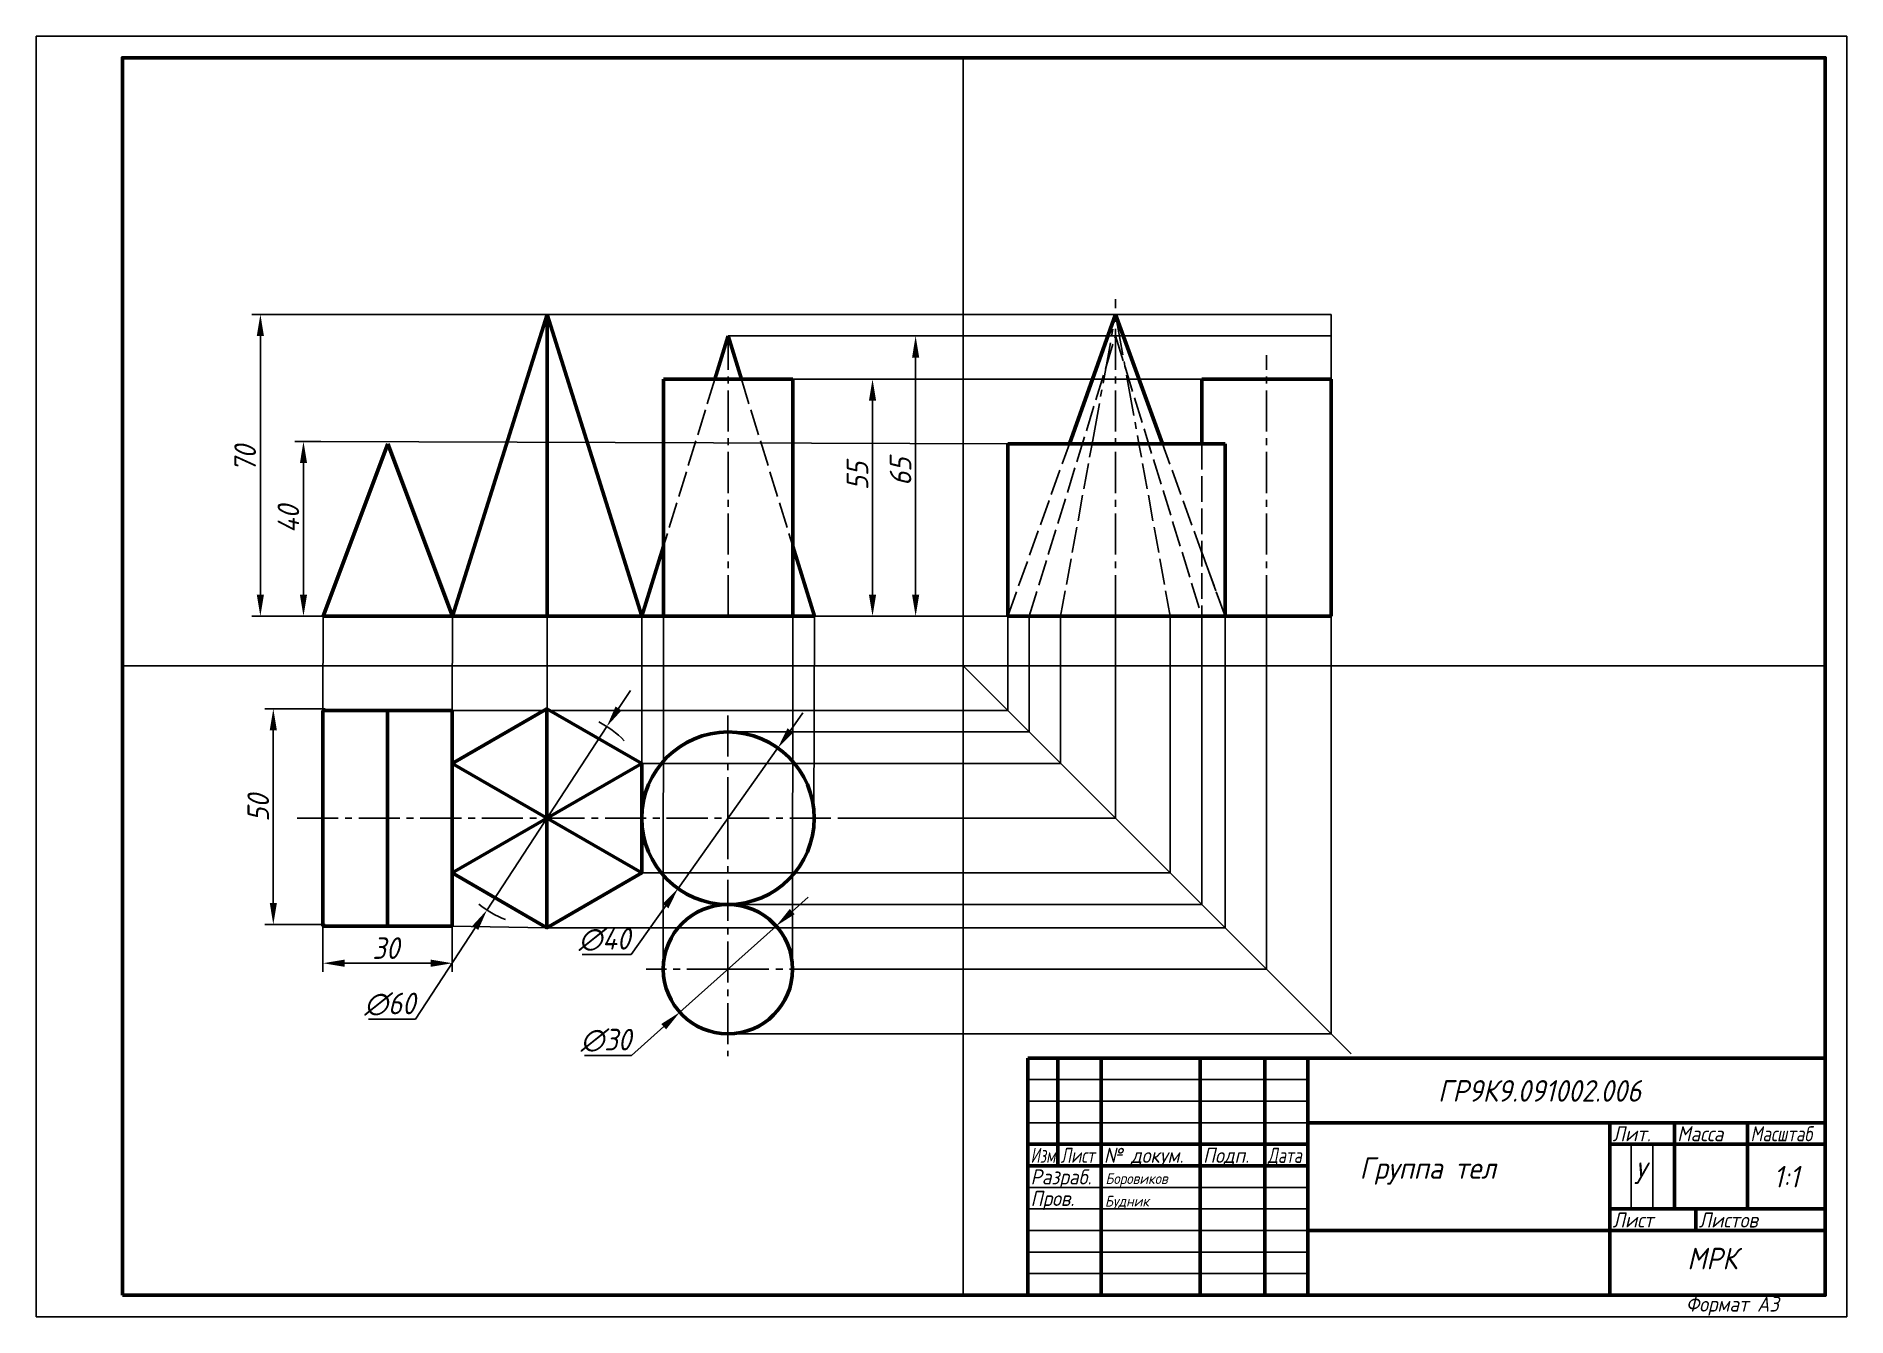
# Model space of a CAD drawing. Header units: millimetres. Extents: x 0 to 420, y 0 to 297.
import ezdxf

# ---------------------------------------------------------------- set-up
doc = ezdxf.new("R2010")
doc.units = ezdxf.units.MM
doc.header["$LTSCALE"] = 0.5
doc.linetypes.add('ACAD_ISO02W100', pattern=[15, 12, -3])
doc.linetypes.add('осевая2', pattern=[28.575, 19.05, -3.175, 3.175, -3.175])
doc.layers.get('Defpoints').update_dxf_attribs({"color": 5})
doc.styles.get("Standard").update_dxf_attribs({"font": 'isocpeui.ttf', "width": 0.9})
doc.dimstyles.new('Standart', dxfattribs={"dimtxt": 5, "dimasz": 5, "dimexe": 2, "dimexo": 0, "dimgap": 1, "dimtad": 1, "dimtoh": 1, "dimdec": 0, "dimtxsty": 'Standard', "dimcen": 2.5, "dimadec": 0, "dimazin": 0, "dimtfac": 1, "dimtdec": 0, "dimtmove": 0, "dimatfit": 3, "dimldrblk": 'DOTSMALL', "dimfxl": 1, "dimarcsym": 0})

# ---------------------------------------------------------------- blocks, each defined once
blk = doc.blocks.new('*D6')
at = {"color": 0, "lineweight": -2, "transparency": 16777216}
for p, q in [((135.09, 141.08), (137.82, 145.27)), ((132.35, 136.9), (104.57, 94.36)), ((88, 69), (101.83, 90.17)), ((77.1, 69), (88, 69))]:
    blk.add_line(p, q, dxfattribs=at)
at = {"color": 0, "transparency": 16777216}
for points in [[(134.39, 141.54), (135.78, 140.63), (132.35, 136.9)], [(101.13, 90.63), (102.53, 89.72), (104.57, 94.36)]]:
    blk.add_solid(points, dxfattribs=at)
at = {"layer": 'Defpoints', "color": 0, "transparency": 16777216}
for p in [(132.35, 136.9), (104.57, 94.36)]:
    blk.add_point(p, dxfattribs=at)
at = {"color": 0, "transparency": 16777216, "insert": (82.05, 72.5), "char_height": 5, "attachment_point": 5}
blk.add_mtext('∅60', dxfattribs=at)
blk = doc.blocks.new('_DotSmall')
at = {"color": 0, "linetype": 'ByBlock', "const_width": 0.5}
blk.add_lwpolyline([(-0.0625, 0, 1), (0.0625, 0, 1)], format="xyb", close=True, dxfattribs=at)
blk = doc.blocks.new('*D7')
at = {"color": 0, "lineweight": -2, "transparency": 16777216}
for p, q in [((67, 141), (53, 141)), ((55, 136), (55, 96)), ((67, 91), (53, 91))]:
    blk.add_line(p, q, dxfattribs=at)
at = {"color": 0, "transparency": 16777216}
for points in [[(54.17, 136), (55.83, 136), (55, 141)], [(54.17, 96), (55.83, 96), (55, 91)]]:
    blk.add_solid(points, dxfattribs=at)
at = {"layer": 'Defpoints', "color": 0, "transparency": 16777216}
for p in [(67, 141), (55, 91), (67, 91)]:
    blk.add_point(p, dxfattribs=at)
at = {"color": 0, "transparency": 16777216, "insert": (51.5, 118), "char_height": 5, "attachment_point": 5, "rotation": 90}
blk.add_mtext('50', dxfattribs=at)
blk = doc.blocks.new('*D10')
at = {"color": 0, "lineweight": -2, "transparency": 16777216}
for p, q in [((175.51, 217.48), (196, 217.48)), ((194, 212.48), (194, 167.48)), ((175.51, 162.48), (196, 162.48))]:
    blk.add_line(p, q, dxfattribs=at)
at = {"color": 0, "transparency": 16777216}
for points in [[(193.17, 212.48), (194.83, 212.48), (194, 217.48)], [(193.17, 167.48), (194.83, 167.48), (194, 162.48)]]:
    blk.add_solid(points, dxfattribs=at)
at = {"layer": 'Defpoints', "color": 0, "transparency": 16777216}
for p in [(175.51, 217.48), (175.51, 162.48), (194, 162.48)]:
    blk.add_point(p, dxfattribs=at)
at = {"color": 0, "transparency": 16777216, "insert": (190.5, 195), "char_height": 5, "attachment_point": 5, "rotation": 90}
blk.add_mtext('55', dxfattribs=at)
blk = doc.blocks.new('*D11')
at = {"color": 0, "lineweight": -2, "transparency": 16777216}
for p, q in [((160.51, 227.48), (206, 227.48)), ((204, 222.48), (204, 167.48)), ((160.51, 162.48), (206, 162.48))]:
    blk.add_line(p, q, dxfattribs=at)
at = {"color": 0, "transparency": 16777216}
for points in [[(203.17, 222.48), (204.83, 222.48), (204, 227.48)], [(203.17, 167.48), (204.83, 167.48), (204, 162.48)]]:
    blk.add_solid(points, dxfattribs=at)
at = {"layer": 'Defpoints', "color": 0, "transparency": 16777216}
for p in [(160.51, 227.48), (160.51, 162.48), (204, 162.48)]:
    blk.add_point(p, dxfattribs=at)
at = {"color": 0, "transparency": 16777216, "insert": (200.5, 196), "char_height": 5, "attachment_point": 5, "rotation": 90}
blk.add_mtext('65', dxfattribs=at)
blk = doc.blocks.new('*D12')
at = {"color": 0, "lineweight": -2, "transparency": 16777216}
for p, q in [((66, 203), (60, 203)), ((62, 198), (62, 167.48)), ((66.56, 162.48), (60, 162.48))]:
    blk.add_line(p, q, dxfattribs=at)
at = {"color": 0, "transparency": 16777216}
for points in [[(61.17, 198), (62.83, 198), (62, 203)], [(61.17, 167.48), (62.83, 167.48), (62, 162.48)]]:
    blk.add_solid(points, dxfattribs=at)
at = {"layer": 'Defpoints', "color": 0, "transparency": 16777216}
for p in [(66, 203), (62, 162.48), (66.56, 162.48)]:
    blk.add_point(p, dxfattribs=at)
at = {"color": 0, "transparency": 16777216, "insert": (58.5, 185), "char_height": 5, "attachment_point": 5, "rotation": 90}
blk.add_mtext('40', dxfattribs=at)
blk = doc.blocks.new('*D13')
at = {"color": 0, "lineweight": -2, "transparency": 16777216}
for p, q in [((118.51, 232.48), (50, 232.48)), ((52, 227.48), (52, 167.48)), ((118.51, 162.48), (50, 162.48))]:
    blk.add_line(p, q, dxfattribs=at)
at = {"color": 0, "transparency": 16777216}
for points in [[(51.17, 227.48), (52.83, 227.48), (52, 232.48)], [(51.17, 167.48), (52.83, 167.48), (52, 162.48)]]:
    blk.add_solid(points, dxfattribs=at)
at = {"layer": 'Defpoints', "color": 0, "transparency": 16777216}
for p in [(118.51, 232.48), (52, 162.48), (118.51, 162.48)]:
    blk.add_point(p, dxfattribs=at)
at = {"color": 0, "transparency": 16777216, "insert": (48.47, 199), "char_height": 5, "attachment_point": 5, "rotation": 90}
blk.add_mtext('70', dxfattribs=at)
blk = doc.blocks.new('*D14')
at = {"color": 0, "lineweight": -2, "transparency": 16777216}
for p, q in [((174.94, 136.01), (177.83, 140.09)), ((172.04, 131.93), (148.88, 99.32)), ((138, 84), (145.99, 95.25)), ((126.64, 84), (138, 84))]:
    blk.add_line(p, q, dxfattribs=at)
at = {"color": 0, "transparency": 16777216}
for points in [[(174.26, 136.49), (175.62, 135.53), (172.04, 131.93)], [(145.31, 95.73), (146.67, 94.76), (148.88, 99.32)]]:
    blk.add_solid(points, dxfattribs=at)
at = {"layer": 'Defpoints', "color": 0, "transparency": 16777216}
for p in [(172.04, 131.93), (148.88, 99.32)]:
    blk.add_point(p, dxfattribs=at)
at = {"color": 0, "transparency": 16777216, "insert": (131.82, 87.5), "char_height": 5, "attachment_point": 5}
blk.add_mtext('∅40', dxfattribs=at)
blk = doc.blocks.new('*D15')
at = {"color": 0, "lineweight": -2, "transparency": 16777216}
for p, q in [((175.37, 93.97), (179.09, 97.3)), ((171.64, 90.63), (149.29, 70.63)), ((138.11, 60.62), (145.56, 67.29)), ((127.21, 60.62), (138.11, 60.62))]:
    blk.add_line(p, q, dxfattribs=at)
at = {"color": 0, "transparency": 16777216}
for points in [[(174.81, 94.59), (175.92, 93.35), (171.64, 90.63)], [(145, 67.91), (146.12, 66.67), (149.29, 70.63)]]:
    blk.add_solid(points, dxfattribs=at)
at = {"layer": 'Defpoints', "color": 0, "transparency": 16777216}
for p in [(171.64, 90.63), (149.29, 70.63)]:
    blk.add_point(p, dxfattribs=at)
at = {"color": 0, "transparency": 16777216, "insert": (132.16, 64.12), "char_height": 5, "attachment_point": 5}
blk.add_mtext('∅30', dxfattribs=at)
blk = doc.blocks.new('*D16')
at = {"color": 0, "lineweight": -2, "transparency": 16777216}
for p, q in [((66.52, 91), (66.52, 80)), ((96.52, 90.63), (96.52, 80)), ((71.52, 82), (91.52, 82))]:
    blk.add_line(p, q, dxfattribs=at)
at = {"color": 0, "transparency": 16777216}
for points in [[(71.52, 82.83), (71.52, 81.17), (66.52, 82)], [(91.52, 82.83), (91.52, 81.17), (96.52, 82)]]:
    blk.add_solid(points, dxfattribs=at)
at = {"layer": 'Defpoints', "color": 0, "transparency": 16777216}
for p in [(66.52, 91), (96.52, 90.63), (96.52, 82)]:
    blk.add_point(p, dxfattribs=at)
at = {"color": 0, "transparency": 16777216, "insert": (81.1, 85.5), "char_height": 5, "attachment_point": 5}
blk.add_mtext('30', dxfattribs=at)

msp = doc.modelspace()

# ---------------------------------------------------------------- linework, layer by layer
for p, q in [((20, 292), (20, 151)), ((20, 292), (20, 292)), ((20, 292), (20, 292)), ((20, 292), (117.5, 292)), ((117.5, 292), (20, 292)), ((20, 292), (215, 292)), ((215, 292), (215, 5)), ((215, 292), (312.5, 292)), ((118.51, 232.48), (300.37, 232.48)), ((300.37, 162.48), (300.37, 232.48)), ((160.51, 227.48), (300.37, 227.48)), ((175.51, 217.48), (300.37, 217.48)), ((66, 203), (225.37, 202.48)), ((66.56, 162.48), (66.52, 140.63)), ((96.52, 140.63), (96.56, 162.48)), ((118.51, 141.03), (118.51, 162.48)), ((140.46, 115.63), (140.51, 162.48)), ((145.41, 80.63), (145.51, 162.48)), ((175.46, 80.63), (175.51, 162.48)), ((180.41, 115.63), (180.51, 162.48)), ((180.51, 162.48), (300.37, 162.48)), ((225.37, 140.63), (225.37, 162.48)), ((225.37, 162.48), (225.37, 162.48)), ((230.37, 135.63), (230.37, 162.48)), ((230.37, 162.48), (230.37, 162.48)), ((237.64, 128.36), (237.64, 162.48)), ((250.37, 115.63), (250.37, 162.48)), ((263.07, 102.93), (263.07, 162.48)), ((270.37, 95.63), (270.37, 162.48)), ((275.77, 90.23), (275.77, 162.48)), ((285.37, 80.63), (285.37, 162.48)), ((300.37, 65.63), (300.37, 162.48)), ((20, 151), (415, 151)), ((215, 151), (305, 61)), ((415, 151), (415, 151)), ((415, 151), (415, 151)), ((96.52, 140.63), (225.37, 140.63)), ((160.46, 135.63), (230.37, 135.63)), ((140.42, 128.36), (237.64, 128.36)), ((186.52, 115.63), (250.37, 115.63)), ((140.46, 102.93), (263.07, 102.93)), ((160.46, 95.63), (270.37, 95.63)), ((96.52, 90.63), (118.46, 90.23)), ((118.46, 90.23), (275.77, 90.23)), ((175.46, 80.63), (285.37, 80.63)), ((160.46, 65.63), (300.37, 65.63)), ((312.5, 60), (312.5, 60)), ((117.5, 5), (20, 5)), ((117.5, 5), (117.5, 5))]:
    msp.add_line(p, q)
at = {"linetype": 'осевая2'}
for p, q in [((250.37, 162.48), (250.37, 236)), ((160.51, 162.48), (160.51, 227.48)), ((285.37, 162.48), (285.37, 223)), ((270.37, 177.36), (275.77, 162.48)), ((160.46, 115.63), (160.46, 140)), ((60.52, 115.63), (186.52, 115.63)), ((160.46, 115.63), (160.46, 60.41)), ((160.46, 80.63), (141.52, 80.63)), ((160.46, 80.63), (179.52, 80.63))]:
    msp.add_line(p, q, dxfattribs=at)
at = {"lineweight": 60}
for p, q in [((96.56, 162.48), (118.51, 232.48)), ((118.51, 162.48), (118.51, 232.48)), ((118.51, 232.48), (140.51, 162.48)), ((239.66, 202.48), (250.37, 232.48)), ((250.37, 232.48), (261.26, 202.48)), ((160.51, 227.48), (157.43, 217.48)), ((160.51, 227.48), (163.58, 217.48)), ((145.51, 162.48), (145.51, 217.48)), ((145.51, 217.48), (175.51, 217.48)), ((175.51, 217.48), (175.51, 162.48)), ((270.37, 202.48), (270.37, 217.48)), ((270.37, 217.48), (300.37, 217.48)), ((300.37, 217.48), (300.37, 162.48)), ((66.56, 162.48), (81.56, 202.48)), ((81.56, 202.48), (96.56, 162.48)), ((225.37, 202.48), (239.66, 202.48)), ((225.37, 162.48), (225.37, 202.48)), ((239.66, 202.48), (261.26, 202.48)), ((261.26, 202.48), (270.37, 202.48)), ((270.37, 202.48), (275.77, 202.48)), ((275.77, 202.48), (275.77, 162.48)), ((140.51, 162.48), (145.51, 178.73)), ((175.51, 178.73), (180.51, 162.48)), ((66.56, 162.48), (180.51, 162.48)), ((275.77, 162.48), (225.37, 162.48)), ((300.37, 162.48), (270.37, 162.48)), ((66.52, 115.63), (66.52, 140.63)), ((66.52, 140.63), (96.52, 140.63)), ((66.52, 140.63), (81.52, 140.63)), ((81.52, 140.63), (81.52, 90.63)), ((96.52, 140.63), (96.52, 90.63)), ((118.46, 141.03), (118.46, 90.23)), ((140.46, 128.33), (96.46, 102.93)), ((96.46, 128.33), (140.46, 102.93)), ((66.52, 90.63), (66.52, 115.63)), ((96.52, 90.63), (66.52, 90.63))]:
    msp.add_line(p, q, dxfattribs=at)
at = {"linetype": 'осевая2', "lineweight": 30}
for p, q in [((244.92, 202.48), (250.37, 232.48)), ((250.37, 232.48), (255.81, 202.48))]:
    msp.add_line(p, q, dxfattribs=at)
at = {"linetype": 'ACAD_ISO02W100', "lineweight": 30}
for p, q in [((230.37, 162.48), (250.37, 227.48)), ((250.37, 227.48), (270.37, 162.48)), ((157.43, 217.48), (145.51, 178.73)), ((163.58, 217.48), (175.51, 178.73)), ((225.37, 162.48), (239.66, 202.48)), ((237.64, 162.48), (244.92, 202.48)), ((263.07, 162.48), (255.81, 202.48)), ((275.77, 162.48), (261.26, 202.48)), ((270.37, 202.48), (270.37, 162.48))]:
    msp.add_line(p, q, dxfattribs=at)
at = {"lineweight": 50}
msp.add_line((230.37, 162.48), (270.37, 162.48), dxfattribs=at)
at = {"color": 7, "linetype": 'Continuous', "lineweight": 60}
for p, q in [((415, 60), (230, 60)), ((230, 5), (230, 60)), ((237, 60), (237, 35)), ((247, 5), (247, 60)), ((270, 60), (270, 5)), ((285, 5), (285, 60)), ((295, 60), (295, 5)), ((295, 45), (415, 45)), ((365, 5), (365, 45)), ((380, 45), (380, 25)), ((397, 25), (397, 45)), ((230, 40), (295, 40)), ((365, 40), (415, 40)), ((230, 35), (295, 35)), ((365, 25), (415, 25)), ((385, 20), (385, 25)), ((295, 20), (415, 20))]:
    msp.add_line(p, q, dxfattribs=at)
at = {"color": 7, "linetype": 'Continuous', "lineweight": -3}
for p, q in [((230, 55), (295, 55)), ((230, 50), (295, 50)), ((230, 45), (295, 45)), ((370, 25), (370, 40)), ((375, 40), (375, 25)), ((230, 30), (295, 30)), ((230, 25), (295, 25)), ((230, 20), (295, 20)), ((230, 15), (295, 15)), ((230, 10), (295, 10))]:
    msp.add_line(p, q, dxfattribs=at)
at = {"color": 7, "linetype": 'Continuous'}
msp.add_line((365, 45), (365, 40), dxfattribs=at)
at = {"lineweight": 70}
msp.add_line((215, 5), (215, 5), dxfattribs=at)
msp.add_line((215, 5), (215, 5), dxfattribs=at)
at = {"color": 7, "linetype": 'Continuous', "lineweight": 60}
msp.add_lwpolyline([(20, 5), (415, 5), (415, 292), (20, 292)], close=True, dxfattribs=at)
at = {"lineweight": 60}
msp.add_lwpolyline([(96.46, 102.93), (118.46, 90.23), (140.46, 102.93), (140.46, 128.33), (118.46, 141.03), (96.46, 128.33)], close=True, dxfattribs=at)
for centre, radius in [((160.46, 115.63), 20), ((160.46, 80.63), 15)]:
    msp.add_circle(centre, radius, dxfattribs=at)
for radius, start, end in [(25.41, 45.064, 61.7084), (24.8, 152.1938, 152.4784), (24.8, 27.3422, 27.488), (24.8, 207.5216, 207.8062), (25.41, 231.6646, 247.7133)]:
    msp.add_arc((118.46, 115.63), radius, start, end)
at = {"layer": 'Defpoints'}
msp.add_lwpolyline([(0, 0), (420, 0), (420, 297), (0, 297)], close=True, dxfattribs=at)

# ---------------------------------------------------------------- texts
at = {"color": 7, "linetype": 'Continuous', "lineweight": -3}
for s, width, p in [('Лит.', 0.9, (365.67, 40.7)), ('Масса', 0.9, (380.67, 40.7)), ('Масштаб', 0.8, (397.67, 40.7)), ('Изм.', 0.7, (230.67, 35.7)), ('Лист', 0.75, (237.67, 35.7)), ('№ докум.', 0.9, (247.67, 35.7)), ('Подп.', 0.9, (270.67, 35.7)), ('Дата', 0.75, (285.67, 35.7)), ('Разраб.', 0.9, (230.67, 30.7)), ('Пров.', 0.9, (230.67, 25.7)), ('Лист', 0.9, (365.67, 20.7)), ('Листов', 0.9, (385.67, 20.7))]:
    msp.add_text(s, height=3.5, dxfattribs=dict(at, width=width)).set_placement(p)
at = {"color": 7, "linetype": 'Continuous', "lineweight": 70, "width": 0.9}
msp.add_text('Формат А3', height=3.5, dxfattribs=at).set_placement((382.66, 1.2))
at = {"attachment_point": 1}
for s, width, insert, char_height in [('ГР9К9.091002.006', 53.8283, (325.18, 54.89), 5), ('Группа тел', 61, (307, 37), 5), ('У', 5, (370.57, 35.79), 5), ('Будник', 45.3793, (247.91, 28.06), 2.5)]:
    msp.add_mtext_dynamic_manual_height_columns(s, width=width, gutter_width=25, heights=[0], dxfattribs=dict(at, insert=insert, char_height=char_height))
for s, insert, char_height in [('1:1', (403, 35), 5), ('Боровиков', (248.03, 33.3), 2.5), ('МРК', (383, 16), 5)]:
    msp.add_mtext(s, dxfattribs=dict(at, insert=insert, char_height=char_height))

# ---------------------------------------------------------------- dimensions: what is measured, and where the dimension line sits
for base, p1, p2, picture, middle in [((52, 162.48), (118.51, 232.48), (118.51, 162.48), '*D13', (52, 199)), ((204, 162.48), (160.51, 227.48), (160.51, 162.48), '*D11', (204, 196)), ((194, 162.48), (175.51, 217.48), (175.51, 162.48), '*D10', (194, 195)), ((55, 91), (67, 141), (67, 91), '*D7', (55, 118))]:
    dim = msp.add_linear_dim(base=base, p1=p1, p2=p2, angle=90, dimstyle='Standart')
    dim.commit()
    dim.dimension.update_dxf_attribs({"geometry": picture, "text_midpoint": middle, "dimtype": 160})
dim = msp.add_linear_dim(base=(62, 162.48), p1=(66, 203), p2=(66.56, 162.48), angle=90, text='40', dimstyle='Standart')
dim.commit()
dim.dimension.update_dxf_attribs({"geometry": '*D12', "text_midpoint": (62, 185), "dimtype": 160})
dim = msp.add_diameter_dim_2p(p1=(132.35, 136.9), p2=(104.57, 94.36), text='∅60', dimstyle='Standart')
dim.commit()
dim.dimension.update_dxf_attribs({"geometry": '*D6', "text_midpoint": (82.05, 69), "dimtype": 163})
dim = msp.add_diameter_dim_2p(p1=(172.04, 131.93), p2=(148.88, 99.32), dimstyle='Standart')
dim.commit()
dim.dimension.update_dxf_attribs({"geometry": '*D14', "text_midpoint": (131.82, 84), "dimtype": 163})
dim = msp.add_diameter_dim_2p(p1=(171.64, 90.63), p2=(149.29, 70.63), dimstyle='Standart')
dim.commit()
dim.dimension.update_dxf_attribs({"geometry": '*D15', "text_midpoint": (132.16, 64.12)})
dim = msp.add_linear_dim(base=(96.52, 82), p1=(66.52, 91), p2=(96.52, 90.63), dimstyle='Standart')
dim.commit()
dim.dimension.update_dxf_attribs({"geometry": '*D16', "text_midpoint": (81.1, 82), "dimtype": 160})

doc.saveas('drawing.dxf')
